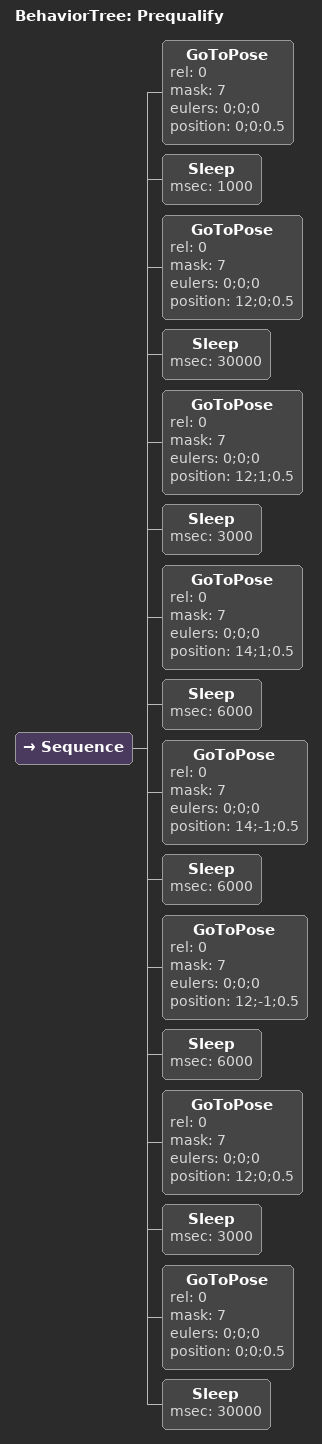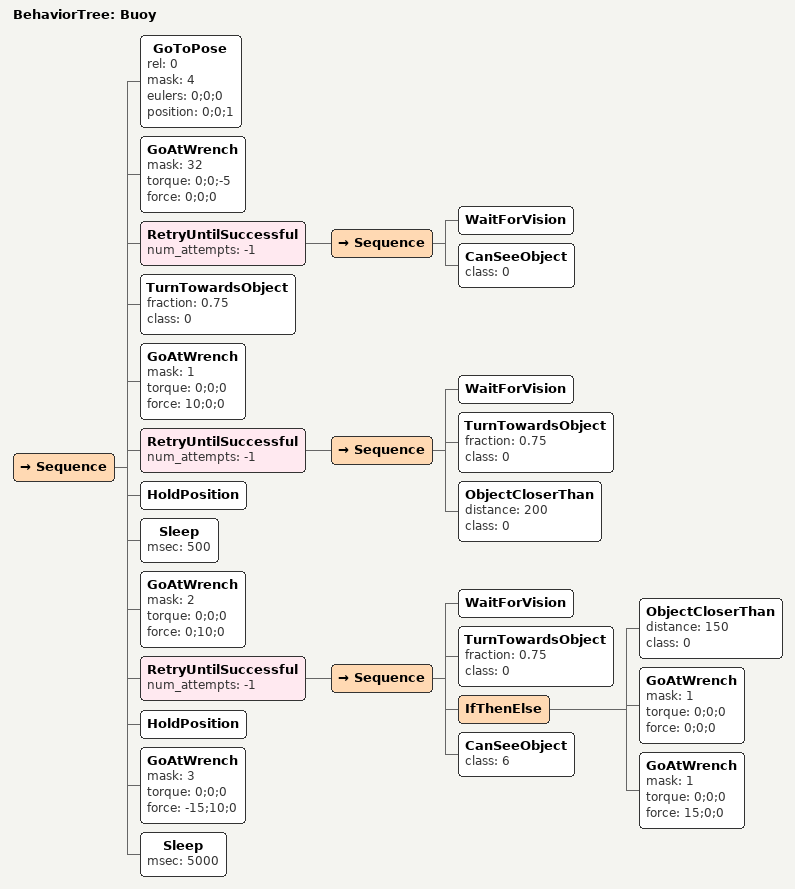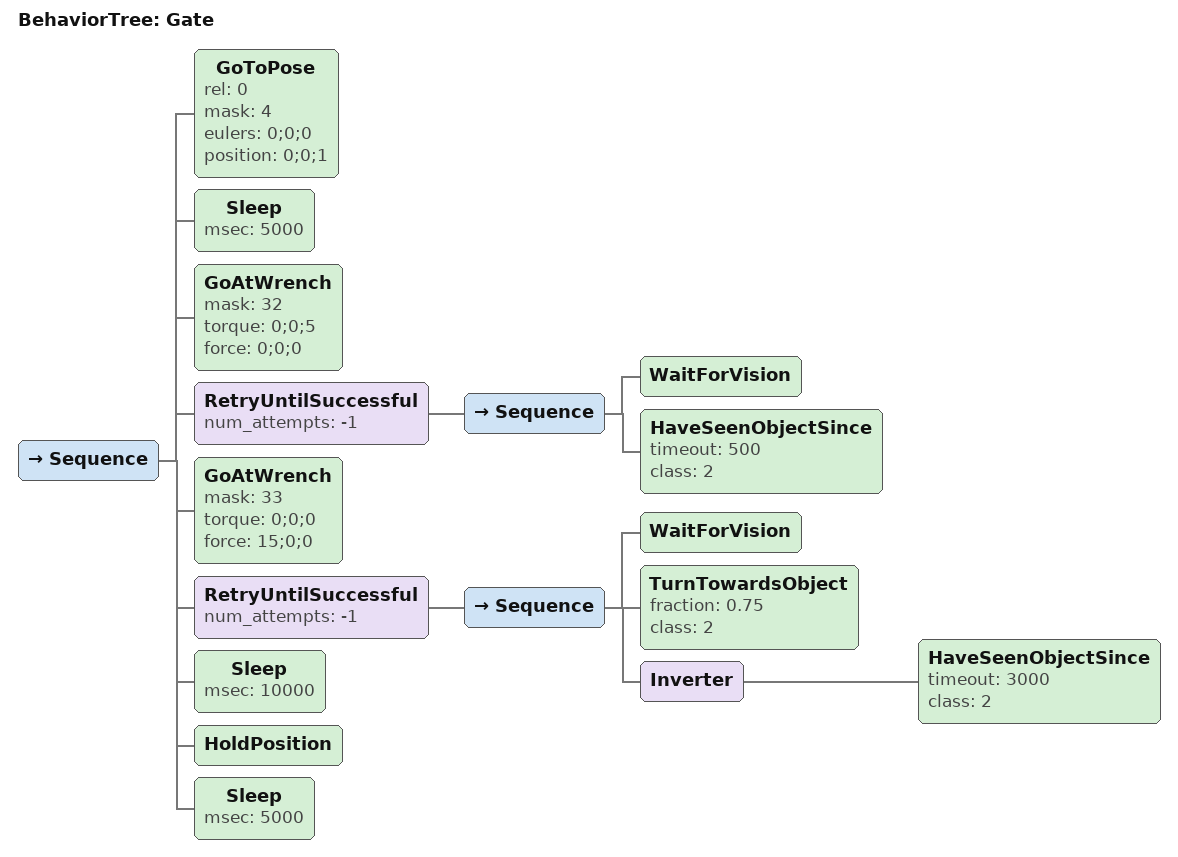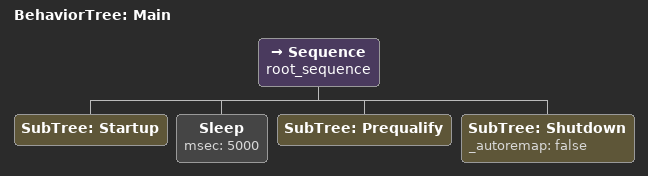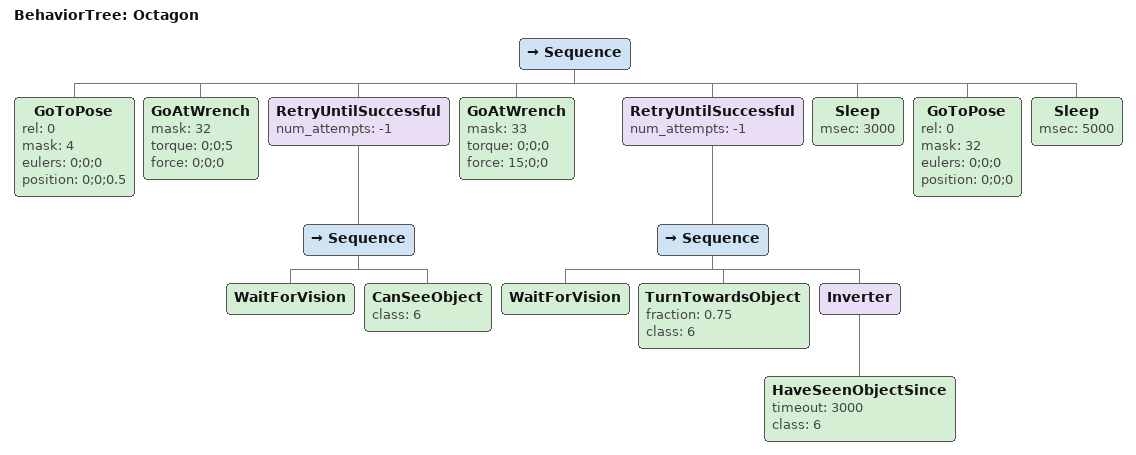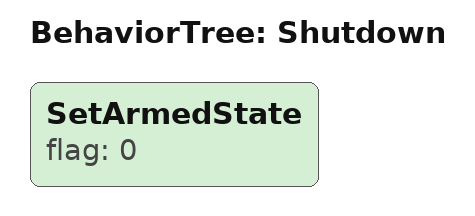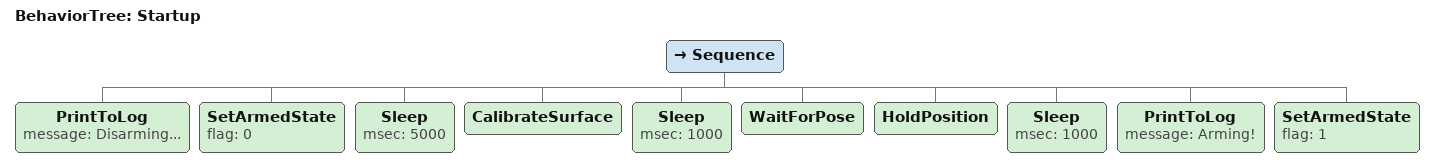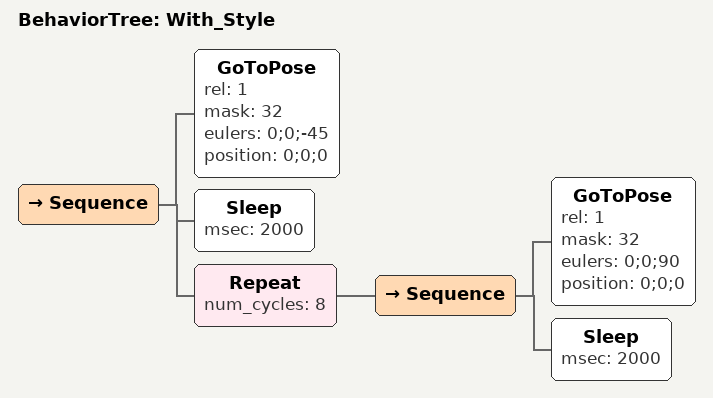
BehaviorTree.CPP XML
<?xml version="1.0" encoding="UTF-8"?>
<root BTCPP_format="4"
      main_tree_to_execute="Main">
  <BehaviorTree ID="Prequalify">
    <Sequence>
      <GoToPose rel="0"
	        mask="7"
                eulers="0;0;0"
	        position="0;0;0.5"/>
      <Sleep msec="1000"/>
      <GoToPose rel="0"
	        mask="7"
                eulers="0;0;0"
	        position="12;0;0.5"/>
      <Sleep msec="30000"/>
      <GoToPose rel="0"
	        mask="7"
                eulers="0;0;0"
	        position="12;1;0.5"/>
      <Sleep msec="3000"/>
      <GoToPose rel="0"
	        mask="7"
                eulers="0;0;0"
	        position="14;1;0.5"/>
      <Sleep msec="6000"/>
      <GoToPose rel="0"
	        mask="7"
                eulers="0;0;0"
	        position="14;-1;0.5"/>
      <Sleep msec="6000"/>
      <GoToPose rel="0"
	        mask="7"
                eulers="0;0;0"
	        position="12;-1;0.5"/>
      <Sleep msec="6000"/>
      <GoToPose rel="0"
	        mask="7"
                eulers="0;0;0"
	        position="12;0;0.5"/>
      <Sleep msec="3000"/>
      <GoToPose rel="0"
	        mask="7"
                eulers="0;0;0"
	        position="0;0;0.5"/>
     <Sleep msec="30000"/>
    </Sequence>
  </BehaviorTree>
  <BehaviorTree ID="Buoy">
    <Sequence>
      <GoToPose rel="0"
                mask="4"
                eulers="0;0;0"
                position="0;0;1"/>
      <GoAtWrench mask="32"
                  torque="0;0;-5"
                  force="0;0;0"/>
      <RetryUntilSuccessful num_attempts="-1">
        <Sequence>
          <WaitForVision/>
          <CanSeeObject class="0"/>
        </Sequence>
      </RetryUntilSuccessful>
      <TurnTowardsObject fraction="0.75"
                         class="0"/>
      <GoAtWrench mask="1"
                  torque="0;0;0"
                  force="10;0;0"/>
      <RetryUntilSuccessful num_attempts="-1">
        <Sequence>
          <WaitForVision/>
          <TurnTowardsObject fraction="0.75"
                             class="0"/>
          <ObjectCloserThan distance="200"
                            class="0"/>
        </Sequence>
      </RetryUntilSuccessful>
      <HoldPosition/>
      <Sleep msec="500"/>
      <GoAtWrench mask="2"
                  torque="0;0;0"
                  force="0;10;0"/>
      <RetryUntilSuccessful num_attempts="-1">
        <Sequence>
          <WaitForVision/>
          <TurnTowardsObject fraction="0.75"
                             class="0"/>
          <IfThenElse>
            <ObjectCloserThan distance="150"
                              class="0"/>
            <GoAtWrench mask="1"
                        torque="0;0;0"
                        force="0;0;0"/>
            <GoAtWrench mask="1"
                        torque="0;0;0"
                        force="15;0;0"/>
          </IfThenElse>
          <CanSeeObject class="6"/>
        </Sequence>
      </RetryUntilSuccessful>
      <HoldPosition/>
      <GoAtWrench mask="3"
                  torque="0;0;0"
                  force="-15;10;0"/>
      <Sleep msec="5000"/>
    </Sequence>
  </BehaviorTree>

  <BehaviorTree ID="Gate">
    <Sequence>
      <GoToPose rel="0"
                mask="4"
                eulers="0;0;0"
                position="0;0;1"/>
      <Sleep msec="5000"/>
      <GoAtWrench mask="32"
                  torque="0;0;5"
                  force="0;0;0"/>
      <RetryUntilSuccessful num_attempts="-1">
        <Sequence>
          <WaitForVision/>
          <HaveSeenObjectSince timeout="500"
                               class="2"/>
        </Sequence>
      </RetryUntilSuccessful>
      <GoAtWrench mask="33"
                  torque="0;0;0"
                  force="15;0;0"/>
      <RetryUntilSuccessful num_attempts="-1">
        <Sequence>
          <WaitForVision/>
          <TurnTowardsObject fraction="0.75"
                             class="2"/>
          <Inverter>
            <HaveSeenObjectSince timeout="3000"
                                 class="2"/>
          </Inverter>
        </Sequence>
      </RetryUntilSuccessful>
      <Sleep msec="10000"/>
      <HoldPosition/>
      <Sleep msec="5000"/>
    </Sequence>
  </BehaviorTree>

  <BehaviorTree ID="Main">
    <Sequence name="root_sequence">
      <SubTree ID="Startup"/>
      <Sleep msec="5000"/>
      <SubTree ID="Prequalify"/>
      <SubTree ID="Shutdown"
               _autoremap="false"/>
    </Sequence>
  </BehaviorTree>

  <BehaviorTree ID="Octagon">
    <Sequence>
      <GoToPose rel="0"
                mask="4"
                eulers="0;0;0"
                position="0;0;0.5"/>
      <GoAtWrench mask="32"
                  torque="0;0;5"
                  force="0;0;0"/>
      <RetryUntilSuccessful num_attempts="-1">
        <Sequence>
          <WaitForVision/>
          <CanSeeObject class="6"/>
        </Sequence>
      </RetryUntilSuccessful>
      <GoAtWrench mask="33"
                  torque="0;0;0"
                  force="15;0;0"/>
      <RetryUntilSuccessful num_attempts="-1">
        <Sequence>
          <WaitForVision/>
          <TurnTowardsObject fraction="0.75"
                             class="6"/>
          <Inverter>
            <HaveSeenObjectSince timeout="3000"
                                 class="6"/>
          </Inverter>
        </Sequence>
      </RetryUntilSuccessful>
      <Sleep msec="3000"/>
      <GoToPose rel="0"
                mask="32"
                eulers="0;0;0"
                position="0;0;0"/>
      <Sleep msec="5000"/>
    </Sequence>
  </BehaviorTree>

  <BehaviorTree ID="Shutdown">
    <SetArmedState flag="0"/>
  </BehaviorTree>

  <BehaviorTree ID="Startup">
    <Sequence>
      <PrintToLog message="Disarming..."/>
      <SetArmedState flag="0"/>
      <Sleep msec="5000"/>
      <CalibrateSurface/>
      <Sleep msec="1000"/>
      <WaitForPose/>
      <HoldPosition/>
      <Sleep msec="1000"/>
      <PrintToLog message="Arming!"/>
      <SetArmedState flag="1"/>
    </Sequence>
  </BehaviorTree>

  <BehaviorTree ID="With_Style">
    <Sequence>
      <GoToPose rel="1"
                mask="32"
                eulers="0;0;-45"
                position="0;0;0"/>
      <Sleep msec="2000"/>
      <Repeat num_cycles="8">
        <Sequence>
          <GoToPose rel="1"
                    mask="32"
                    eulers="0;0;90"
                    position="0;0;0"/>
          <Sleep msec="2000"/>
        </Sequence>
      </Repeat>
    </Sequence>
  </BehaviorTree>

</root>
